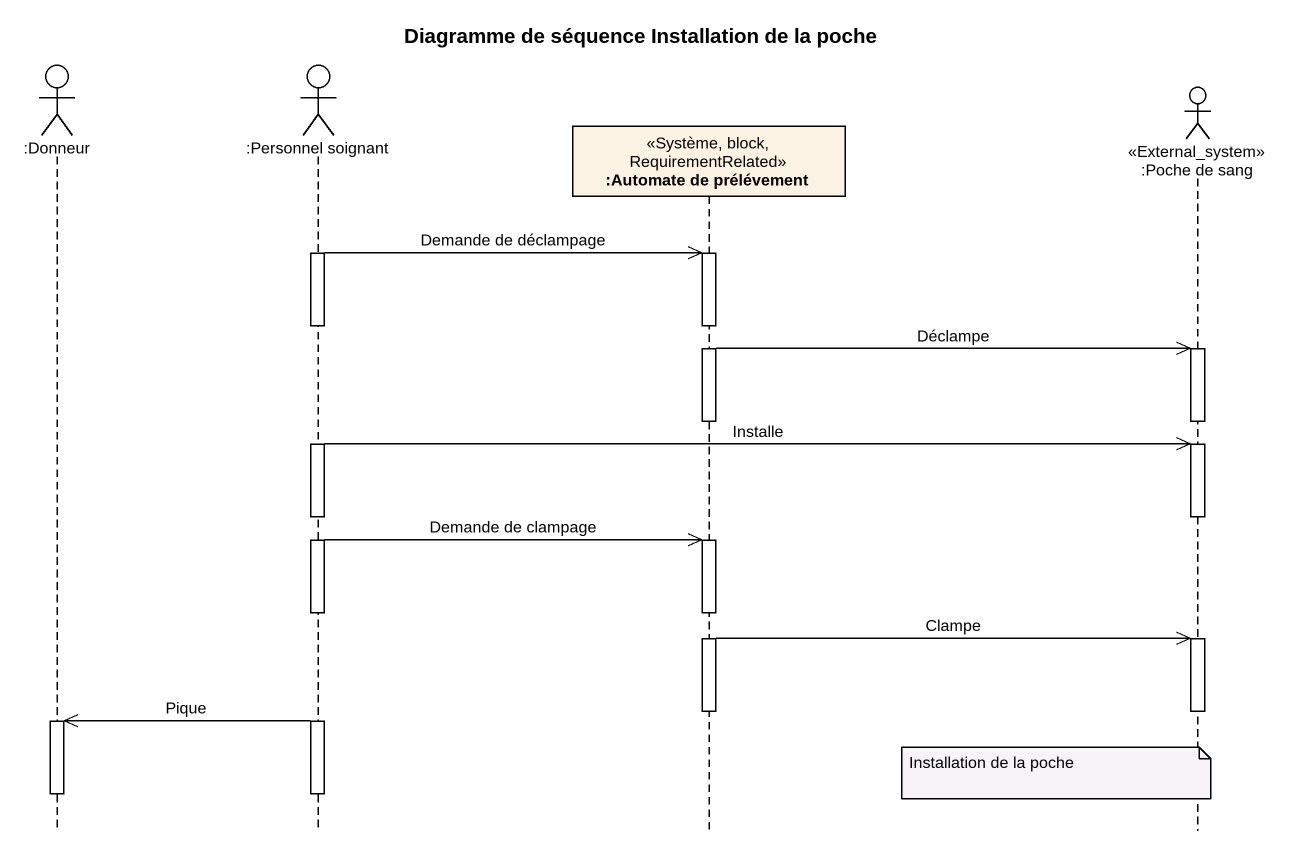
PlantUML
@startuml
title Diagramme de séquence Installation de la poche
hide footbox
actor ":Donneur" as Donneur
actor ":Personnel soignant" as Personnel_soignant
participant ":Automate de prélévement" as Automate_de_prélévement <<Système, block, RequirementRelated>>
actor ":Poche de sang" as Poche_de_sang <<External_system>>

activate Personnel_soignant
Personnel_soignant ->> Automate_de_prélévement : Demande de déclampage
activate Automate_de_prélévement
deactivate Personnel_soignant
Automate_de_prélévement ->> Poche_de_sang : Déclampe
activate Poche_de_sang
deactivate Poche_de_sang
deactivate Automate_de_prélévement
activate Personnel_soignant
Personnel_soignant ->> Poche_de_sang : Installe
activate Poche_de_sang
deactivate Poche_de_sang
Personnel_soignant ->> Automate_de_prélévement : Demande de clampage
activate Automate_de_prélévement
deactivate Personnel_soignant
Automate_de_prélévement ->> Poche_de_sang : Clampe
activate Poche_de_sang
deactivate Poche_de_sang
deactivate Automate_de_prélévement
activate Personnel_soignant
Personnel_soignant ->> Donneur : Pique
activate Donneur
note over Poche_de_sang : Installation de la poche
deactivate Personnel_soignant
deactivate Donneur
@enduml
